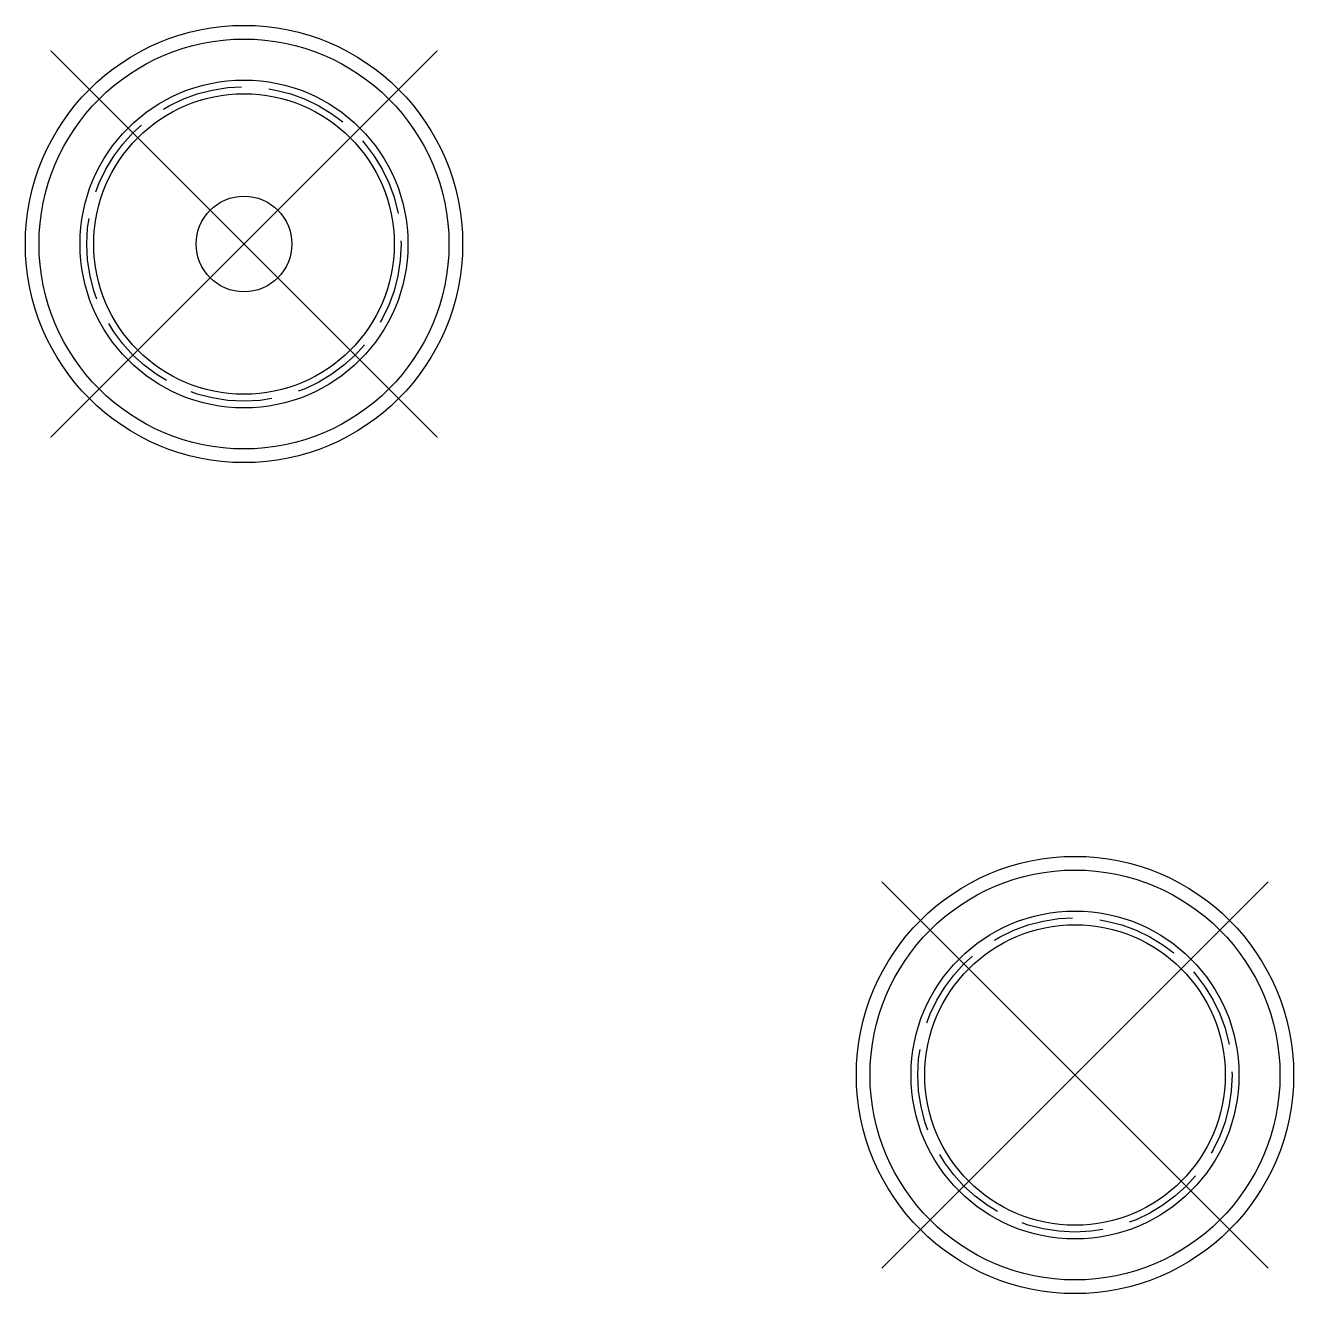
# Model space of a CAD drawing. Extents: x 259.4 to 305.8, y 805.3 to 851.7.
import ezdxf

# ---------------------------------------------------------------- set-up
doc = ezdxf.new("R2010")
doc.units = 0
doc.header["$MEASUREMENT"] = 0
doc.linetypes.add('CENTER', pattern=[22, 20, -1, 0, -1])
doc.linetypes.add('DASHED', pattern=[4, 3, -1])
doc.layers.get('0').update_dxf_attribs({"linetype": 'CONTINUOUS'})
doc.layers.add('$PARTREF_BOM', color=7, linetype='CONTINUOUS')
doc.styles.get("Standard").update_dxf_attribs({"font": 'txt.shx', "bigfont": 'chineset.shx'})

# ---------------------------------------------------------------- blocks, each defined once
blk = doc.blocks.new('PARTREF')
at = {"layer": '$PARTREF_BOM', "color": 2}
for p, q in [((-1.75, -1.75), (1.75, 1.75)), ((-1.75, 1.75), (1.75, -1.75))]:
    blk.add_line(p, q, dxfattribs=at)
blk.add_circle((0, 0), 1.75, dxfattribs=at)
at = {"layer": '$PARTREF_BOM', "color": 2, "flags": 1}
for tag, p in [('TAG15', (5.594, -4.742)), ('TAG5', (-16.086, -4.95)), ('TAG10', (-5.651, -4.998)), ('TAG4', (-16.086, -8.95)), ('TAG14', (5.594, -8.742)), ('TAG9', (-5.651, -8.998)), ('TAG3', (-16.086, -12.95)), ('TAG8', (-5.651, -12.998)), ('TAG13', (5.594, -12.742)), ('TAG12', (5.594, -16.742)), ('TAG2', (-16.086, -16.95)), ('TAG7', (-5.651, -16.998)), ('TAG1', (-16.086, -20.95)), ('TAG6', (-5.651, -20.998)), ('TAG11', (5.594, -20.742))]:
    blk.add_attdef(tag, p, '', height=2.5, dxfattribs=at)

msp = doc.modelspace()

# ---------------------------------------------------------------- linework, layer by layer
at = {"color": 1, "linetype": 'CENTER'}
for p, q in [((260.332, 836.672), (274.474, 850.814)), ((290.738, 806.266), (304.88, 820.408))]:
    msp.add_line(p, q, dxfattribs=at)
at = {"color": 7, "linetype": 'CONTINUOUS'}
for p, q in [((260.332, 850.814), (274.474, 836.672)), ((290.738, 820.408), (304.88, 806.266))]:
    msp.add_line(p, q, dxfattribs=at)
for centre, radius in [((267.403, 843.743), 8), ((267.403, 843.743), 7.5), ((267.403, 843.743), 6), ((267.403, 843.743), 5.5), ((297.809, 813.337), 8), ((297.809, 813.337), 7.5), ((297.809, 813.337), 6), ((297.809, 813.337), 5.5)]:
    msp.add_circle(centre, radius, dxfattribs=at)
at = {"color": 3, "linetype": 'DASHED'}
for centre in [(267.403, 843.743), (297.809, 813.337)]:
    msp.add_circle(centre, 5.75, dxfattribs=at)

# ---------------------------------------------------------------- block references
at = {"color": 7}
msp.add_blockref('PARTREF', (267.403, 843.743), dxfattribs=at)

doc.saveas('drawing.dxf')
